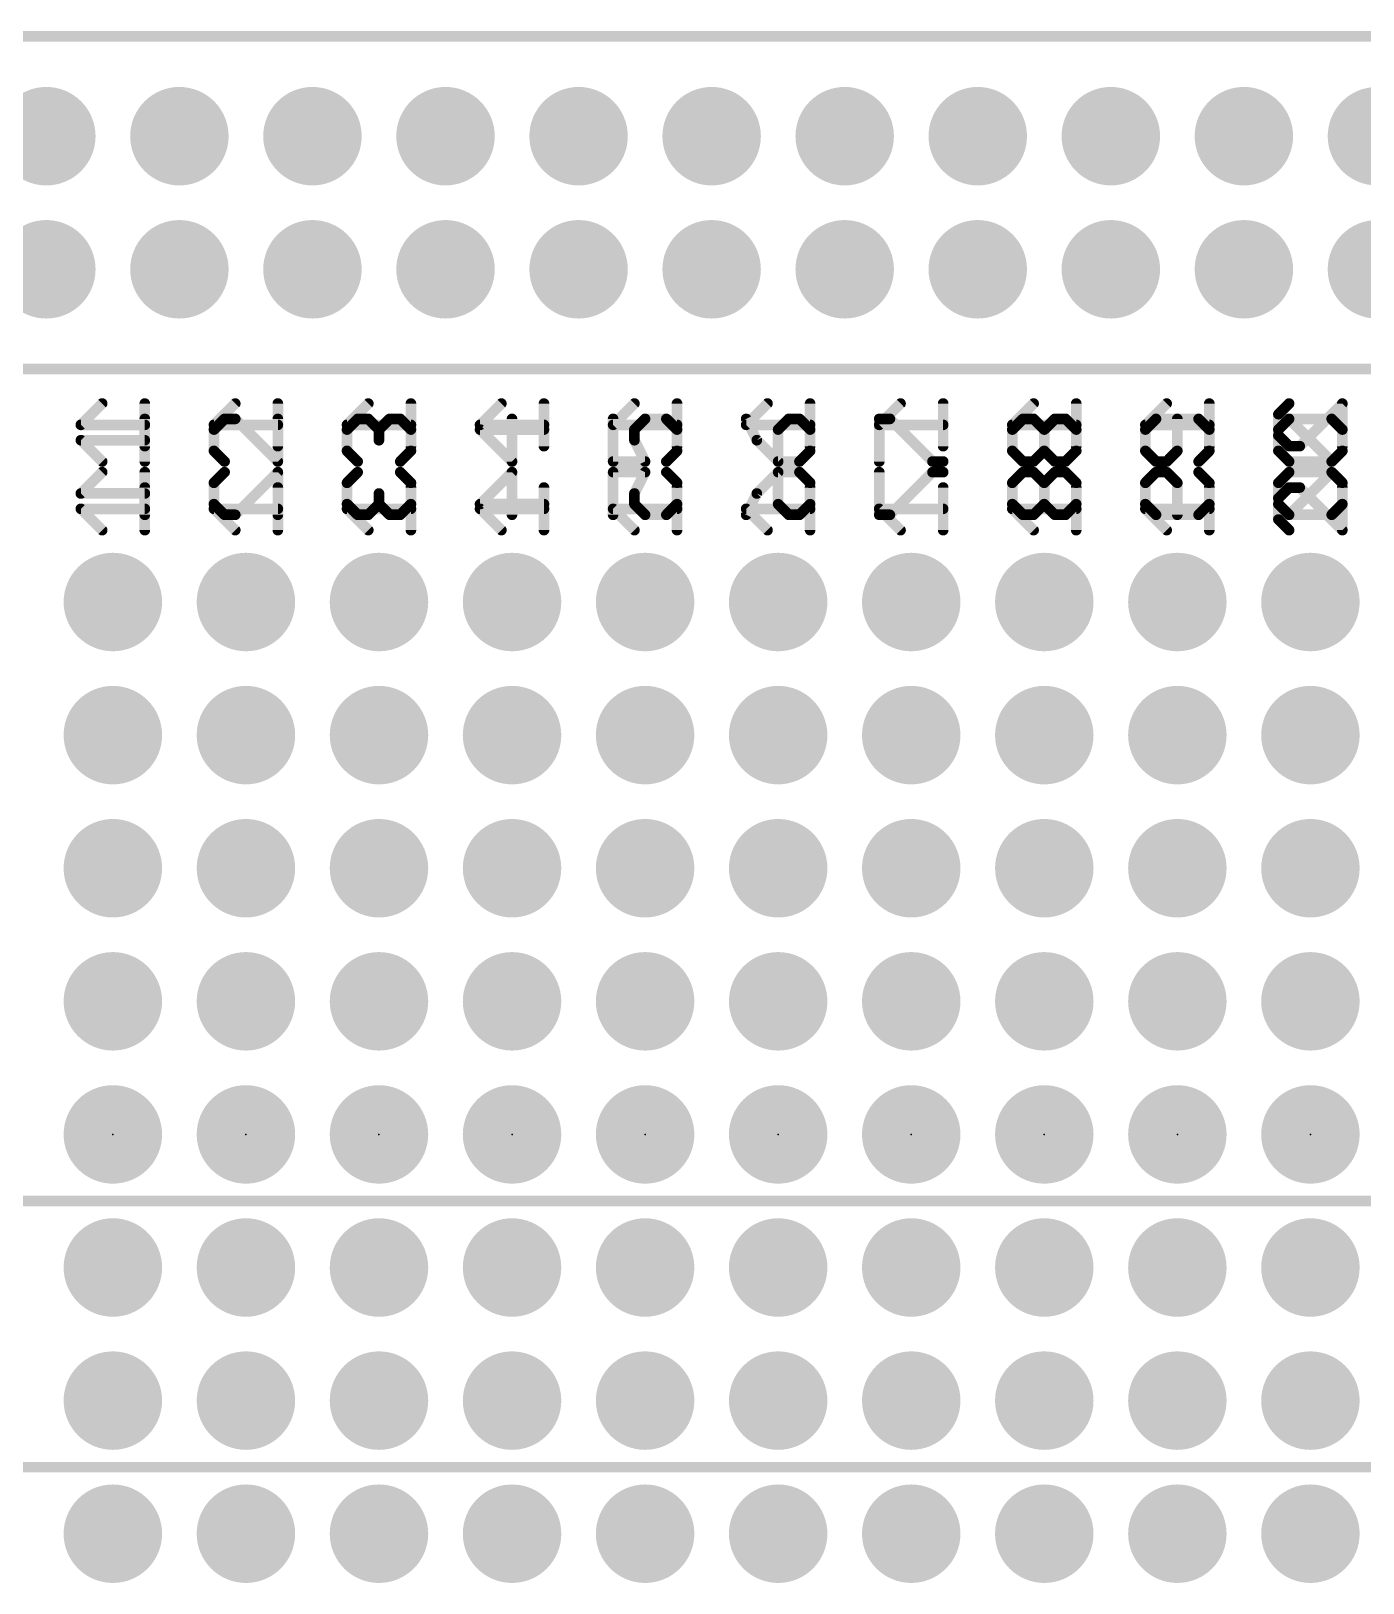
# Model space of a CAD drawing. Extents: x 0 to 108, y -11 to 121.
# Drawn here: x 26.38 to 51.8, y 47.32 to 76.94 of the extents above; entities that cross this region are included whole.
import ezdxf

# ---------------------------------------------------------------- set-up
doc = ezdxf.new("R2010")
doc.units = 0
for name, color, linetype in [('17', 110, 'CONTINUOUS'), ('21', 41, 'CONTINUOUS'), ('22', 40, 'CONTINUOUS'), ('23', 53, 'CONTINUOUS'), ('51', 53, 'CONTINUOUS')]:
    doc.layers.add(name, color=color, linetype=linetype)

# ---------------------------------------------------------------- blocks, each defined once
blk = doc.blocks.new('RECT')
blk.add_solid([(-0.5, -0.5), (0.5, -0.5), (-0.5, 0.5), (0.5, 0.5)])
blk = doc.blocks.new('ROUNDP')
at = {"const_width": 0.5}
blk.add_lwpolyline([(0, -0.25, 1), (0, 0.25, 1), (0, -0.25)], format="xyb", dxfattribs=at)

msp = doc.modelspace()

# ---------------------------------------------------------------- linework, layer by layer
at = {"layer": '21', "const_width": 0.2032}
for points in [[(78.74, 76.835), (2.54, 76.835)], [(78.74, 70.485), (2.54, 70.485)], [(28.5496, 68.7213), (28.5496, 69.5348)], [(30.0727, 69.5348), (29.8694, 69.3314)], [(30.2761, 69.5348), (30.0727, 69.5348)], [(31.0896, 68.7213), (30.2761, 69.5348)], [(31.0896, 69.5348), (31.0896, 68.7213)], [(32.4094, 69.3314), (32.6127, 69.5348)], [(32.6127, 69.5348), (32.8161, 69.5348)], [(32.8161, 69.5348), (33.0195, 69.3314)], [(33.0195, 69.3314), (33.2229, 69.5348)], [(33.2229, 69.5348), (33.4262, 69.5348)], [(33.4262, 69.5348), (33.6296, 69.3314)], [(35.5595, 68.7213), (35.5595, 69.5348)], [(37.4894, 69.5348), (37.4894, 68.7213)], [(37.8961, 69.3314), (38.0995, 69.5348)], [(38.0995, 69.5348), (38.5062, 69.5348)], [(38.5062, 69.5348), (38.7096, 69.3314)], [(40.0294, 69.5348), (40.2327, 69.1281)], [(40.8429, 69.5348), (40.6395, 69.3314)], [(41.0462, 69.5348), (40.8429, 69.5348)], [(41.2496, 69.3314), (41.0462, 69.5348)], [(42.5694, 68.7213), (42.5694, 69.5348)], [(42.5694, 69.5348), (42.7727, 69.5348)], [(42.7727, 69.5348), (43.5862, 68.7213)], [(45.1094, 69.3314), (45.3127, 69.5348)], [(45.3127, 69.5348), (45.5161, 69.5348)], [(45.5161, 69.5348), (45.7195, 69.3314)], [(45.7195, 69.3314), (45.9229, 69.5348)], [(45.9229, 69.5348), (46.1262, 69.5348)], [(46.1262, 69.5348), (46.3296, 69.3314)], [(47.8527, 69.5348), (47.6494, 69.3314)], [(48.6662, 69.5348), (47.8527, 69.5348)], [(48.2595, 68.9247), (48.2595, 69.5348)], [(48.8696, 69.3314), (48.6662, 69.5348)], [(50.1894, 69.3314), (50.3927, 69.5348)], [(50.3927, 69.5348), (51.2062, 69.5348)], [(51.2062, 68.7213), (50.3927, 69.5348)], [(51.2062, 69.5348), (51.4096, 69.3314)], [(29.8694, 69.3314), (29.8694, 68.9247)], [(32.4094, 68.9247), (32.4094, 69.3314)], [(33.0195, 69.3314), (33.0195, 69.1281)], [(33.6296, 69.3314), (33.6296, 68.9247)], [(36.1696, 69.3314), (34.9494, 69.3314)], [(34.9494, 69.3314), (35.5595, 68.7213)], [(37.8961, 69.1281), (37.8961, 69.3314)], [(38.7096, 69.3314), (38.7096, 68.9247)], [(40.6395, 69.3314), (40.6395, 68.7213)], [(41.2496, 68.9247), (41.2496, 69.3314)], [(45.1094, 68.9247), (45.1094, 69.3314)], [(45.7195, 68.9247), (45.7195, 69.3314)], [(46.3296, 69.3314), (46.3296, 68.9247)], [(47.6494, 69.3314), (47.6494, 68.9247)], [(48.8696, 68.9247), (48.8696, 69.3314)], [(50.1894, 68.9247), (50.1894, 69.3314)], [(51.4096, 69.3314), (51.4096, 68.9247)], [(27.7361, 68.7213), (27.3294, 69.1281)], [(27.3294, 69.1281), (28.5496, 69.1281)], [(29.8694, 68.9247), (30.0727, 68.7213)], [(32.6127, 68.7213), (32.4094, 68.9247)], [(33.6296, 68.9247), (33.4262, 68.7213)], [(38.0995, 68.7213), (37.8961, 69.1281)], [(38.7096, 68.9247), (38.5062, 68.7213)], [(40.2327, 69.1281), (40.6395, 68.7213)], [(41.0462, 68.7213), (41.2496, 68.9247)], [(45.3127, 68.7213), (45.1094, 68.9247)], [(45.7195, 68.9247), (45.5161, 68.7213)], [(45.9229, 68.7213), (45.7195, 68.9247)], [(46.3296, 68.9247), (46.1262, 68.7213)], [(47.6494, 68.9247), (47.8527, 68.7213)], [(48.0561, 68.7213), (48.2595, 68.9247)], [(48.6662, 68.7213), (48.8696, 68.9247)], [(50.3927, 68.7213), (50.1894, 68.9247)], [(51.4096, 68.9247), (51.2062, 68.7213)], [(37.4894, 68.7213), (38.0995, 68.7213)], [(40.6395, 68.7213), (41.0462, 68.7213)], [(43.5862, 68.7213), (43.7896, 68.7213)], [(45.5161, 68.7213), (45.3127, 68.7213)], [(46.1262, 68.7213), (45.9229, 68.7213)], [(47.8527, 68.7213), (48.0561, 68.7213)], [(51.2062, 68.7213), (50.3927, 68.7213)], [(28.5496, 67.4116), (28.5496, 68.2251)], [(31.0896, 67.4116), (31.0896, 68.2251)], [(33.6296, 67.4116), (33.6296, 68.2251)], [(36.1696, 67.4116), (36.1696, 68.2251)], [(38.7096, 67.4116), (38.7096, 68.2251)], [(41.2496, 67.4116), (41.2496, 68.2251)], [(43.7896, 67.4116), (43.7896, 68.2251)], [(46.3296, 67.4116), (46.3296, 68.2251)], [(48.8696, 67.4116), (48.8696, 68.2251)], [(50.3927, 68.2251), (50.1894, 68.0217)], [(50.1894, 68.0217), (50.1894, 67.615)], [(50.5961, 68.2251), (50.3927, 68.2251)], [(51.4096, 67.4116), (50.5961, 68.2251)], [(51.4096, 68.2251), (51.4096, 67.4116)], [(27.7361, 67.4116), (27.3294, 67.8183)], [(27.3294, 67.8183), (28.5496, 67.8183)], [(30.2761, 67.4116), (29.8694, 67.8183)], [(29.8694, 67.8183), (31.0896, 67.8183)], [(32.8161, 67.4116), (32.4094, 67.8183)], [(32.4094, 67.8183), (33.6296, 67.8183)], [(35.3561, 67.4116), (34.9494, 67.8183)], [(34.9494, 67.8183), (36.1696, 67.8183)], [(37.8961, 67.4116), (37.4894, 67.8183)], [(37.4894, 67.8183), (38.7096, 67.8183)], [(40.4361, 67.4116), (40.0294, 67.8183)], [(40.0294, 67.8183), (41.2496, 67.8183)], [(42.9761, 67.4116), (42.5694, 67.8183)], [(42.5694, 67.8183), (43.7896, 67.8183)], [(45.5161, 67.4116), (45.1094, 67.8183)], [(45.1094, 67.8183), (46.3296, 67.8183)], [(48.0561, 67.4116), (47.6494, 67.8183)], [(47.6494, 67.8183), (48.8696, 67.8183)], [(50.1894, 67.615), (50.3927, 67.4116)], [(77.47, 54.61), (1.27, 54.61)], [(77.47, 49.53), (1.27, 49.53)]]:
    msp.add_lwpolyline(points, dxfattribs=at)
at = {"layer": '21', "const_width": 0.1016}
for points in [[(28.6004, 69.5348, 1), (28.4988, 69.5348)], [(30.0727, 69.5856, 1), (30.0727, 69.484)], [(30.1087, 69.4989, 1), (30.0368, 69.5707)], [(30.312, 69.5707, 1), (30.2402, 69.4989)], [(30.2761, 69.484, 1), (30.2761, 69.5856)], [(31.1404, 69.5348, 1), (31.0388, 69.5348)], [(32.6127, 69.5856, 1), (32.6127, 69.484)], [(32.6487, 69.4989, 1), (32.5768, 69.5707)], [(32.852, 69.5707, 1), (32.7802, 69.4989)], [(32.8161, 69.484, 1), (32.8161, 69.5856)], [(33.2229, 69.5856, 1), (33.2229, 69.484)], [(33.2588, 69.4989, 1), (33.1869, 69.5707)], [(33.4621, 69.5707, 1), (33.3903, 69.4989)], [(33.4262, 69.484, 1), (33.4262, 69.5856)], [(35.6103, 69.5348, 1), (35.5087, 69.5348)], [(37.5402, 69.5348, 1), (37.4386, 69.5348)], [(38.0995, 69.5856, 1), (38.0995, 69.484)], [(38.1354, 69.4989, 1), (38.0636, 69.5707)], [(38.5421, 69.5707, 1), (38.4703, 69.4989)], [(38.5062, 69.484, 1), (38.5062, 69.5856)], [(40.0748, 69.5575, 1), (39.9839, 69.5121)], [(40.8429, 69.5856, 1), (40.8429, 69.484)], [(40.8788, 69.4989, 1), (40.8069, 69.5707)], [(41.0821, 69.5707, 1), (41.0103, 69.4989)], [(41.0462, 69.484, 1), (41.0462, 69.5856)], [(42.6202, 69.5348, 1), (42.5186, 69.5348)], [(42.5694, 69.5856, 1), (42.5694, 69.484)], [(42.8087, 69.5707, 1), (42.7368, 69.4989)], [(42.7727, 69.484, 1), (42.7727, 69.5856)], [(45.3127, 69.5856, 1), (45.3127, 69.484)], [(45.3487, 69.4989, 1), (45.2768, 69.5707)], [(45.552, 69.5707, 1), (45.4802, 69.4989)], [(45.5161, 69.484, 1), (45.5161, 69.5856)], [(45.9229, 69.5856, 1), (45.9229, 69.484)], [(45.9588, 69.4989, 1), (45.8869, 69.5707)], [(46.1621, 69.5707, 1), (46.0903, 69.4989)], [(46.1262, 69.484, 1), (46.1262, 69.5856)], [(47.8527, 69.5856, 1), (47.8527, 69.484)], [(47.8887, 69.4989, 1), (47.8168, 69.5707)], [(48.3103, 69.5348, 1), (48.2087, 69.5348)], [(48.7021, 69.5707, 1), (48.6303, 69.4989)], [(48.6662, 69.484, 1), (48.6662, 69.5856)], [(50.3927, 69.5856, 1), (50.3927, 69.484)], [(50.4287, 69.5707, 1), (50.3568, 69.4989)], [(50.4287, 69.4989, 1), (50.3568, 69.5707)], [(51.2421, 69.5707, 1), (51.1703, 69.4989)], [(51.2062, 69.484, 1), (51.2062, 69.5856)], [(29.8334, 69.3674, 1), (29.9053, 69.2955)], [(29.9202, 69.3314, 1), (29.8186, 69.3314)], [(32.3734, 69.3674, 1), (32.4453, 69.2955)], [(32.4602, 69.3314, 1), (32.3586, 69.3314)], [(33.0703, 69.3314, 1), (32.9687, 69.3314)], [(32.9836, 69.3674, 1), (33.0554, 69.2955)], [(32.9836, 69.2955, 1), (33.0554, 69.3674)], [(33.6804, 69.3314, 1), (33.5788, 69.3314)], [(33.5937, 69.2955, 1), (33.6655, 69.3674)], [(34.9853, 69.3674, 1), (34.9134, 69.2955)], [(34.9494, 69.3822, 1), (34.9494, 69.2806)], [(36.1696, 69.2806, 1), (36.1696, 69.3822)], [(37.9469, 69.3314, 1), (37.8453, 69.3314)], [(37.8602, 69.3674, 1), (37.932, 69.2955)], [(38.7604, 69.3314, 1), (38.6588, 69.3314)], [(38.6737, 69.2955, 1), (38.7455, 69.3674)], [(40.6903, 69.3314, 1), (40.5887, 69.3314)], [(40.6036, 69.3674, 1), (40.6754, 69.2955)], [(41.3004, 69.3314, 1), (41.1988, 69.3314)], [(41.2137, 69.2955, 1), (41.2855, 69.3674)], [(45.0734, 69.3674, 1), (45.1453, 69.2955)], [(45.1602, 69.3314, 1), (45.0586, 69.3314)], [(45.7703, 69.3314, 1), (45.6687, 69.3314)], [(45.6836, 69.3674, 1), (45.7554, 69.2955)], [(45.6836, 69.2955, 1), (45.7554, 69.3674)], [(46.3804, 69.3314, 1), (46.2788, 69.3314)], [(46.2937, 69.2955, 1), (46.3655, 69.3674)], [(47.6134, 69.3674, 1), (47.6853, 69.2955)], [(47.7002, 69.3314, 1), (47.5986, 69.3314)], [(48.9204, 69.3314, 1), (48.8188, 69.3314)], [(48.8337, 69.2955, 1), (48.9055, 69.3674)], [(50.1534, 69.3674, 1), (50.2253, 69.2955)], [(50.2402, 69.3314, 1), (50.1386, 69.3314)], [(51.4604, 69.3314, 1), (51.3588, 69.3314)], [(51.3737, 69.2955, 1), (51.4455, 69.3674)], [(27.3653, 69.164, 1), (27.2934, 69.0922)], [(27.3294, 69.1789, 1), (27.3294, 69.0773)], [(28.5496, 69.0773, 1), (28.5496, 69.1789)], [(29.9053, 68.9606, 1), (29.8334, 68.8888)], [(32.4453, 68.9606, 1), (32.3734, 68.8888)], [(32.9687, 69.1281, 1), (33.0703, 69.1281)], [(33.6655, 68.8888, 1), (33.5937, 68.9606)], [(37.9415, 69.1508, 1), (37.8507, 69.1054)], [(37.8453, 69.1281, 1), (37.9469, 69.1281)], [(38.7455, 68.8888, 1), (38.6737, 68.9606)], [(40.2687, 69.164, 1), (40.1968, 69.0922)], [(40.1873, 69.1054, 1), (40.2782, 69.1508)], [(41.2855, 68.8888, 1), (41.2137, 68.9606)], [(45.1453, 68.9606, 1), (45.0734, 68.8888)], [(45.7554, 68.9606, 1), (45.6836, 68.8888)], [(45.7554, 68.8888, 1), (45.6836, 68.9606)], [(46.3655, 68.8888, 1), (46.2937, 68.9606)], [(47.6853, 68.9606, 1), (47.6134, 68.8888)], [(48.2954, 68.8888, 1), (48.2236, 68.9606)], [(48.9055, 68.8888, 1), (48.8337, 68.9606)], [(50.2253, 68.9606, 1), (50.1534, 68.8888)], [(51.4455, 68.8888, 1), (51.3737, 68.9606)], [(27.7002, 68.6854, 1), (27.772, 68.7572)], [(28.4988, 68.7213, 1), (28.6004, 68.7213)], [(29.8186, 68.9247, 1), (29.9202, 68.9247)], [(30.0368, 68.6854, 1), (30.1087, 68.7572)], [(31.0388, 68.7213, 1), (31.1404, 68.7213)], [(31.0537, 68.6854, 1), (31.1255, 68.7572)], [(32.3586, 68.9247, 1), (32.4602, 68.9247)], [(32.5768, 68.6854, 1), (32.6487, 68.7572)], [(33.3903, 68.7572, 1), (33.4621, 68.6854)], [(33.5788, 68.9247, 1), (33.6804, 68.9247)], [(35.5087, 68.7213, 1), (35.6103, 68.7213)], [(35.5236, 68.6854, 1), (35.5954, 68.7572)], [(37.4894, 68.7721, 1), (37.4894, 68.6705)], [(37.4386, 68.7213, 1), (37.5402, 68.7213)], [(38.054, 68.6986, 1), (38.1449, 68.744)], [(38.0995, 68.6705, 1), (38.0995, 68.7721)], [(38.4703, 68.7572, 1), (38.5421, 68.6854)], [(38.6588, 68.9247, 1), (38.7604, 68.9247)], [(40.6395, 68.7721, 1), (40.6395, 68.6705)], [(40.5887, 68.7213, 1), (40.6903, 68.7213)], [(40.6036, 68.6854, 1), (40.6754, 68.7572)], [(41.0103, 68.7572, 1), (41.0821, 68.6854)], [(41.0462, 68.6705, 1), (41.0462, 68.7721)], [(41.1988, 68.9247, 1), (41.3004, 68.9247)], [(42.5186, 68.7213, 1), (42.6202, 68.7213)], [(43.5862, 68.7721, 1), (43.5862, 68.6705)], [(43.5503, 68.6854, 1), (43.6221, 68.7572)], [(43.7896, 68.6705, 1), (43.7896, 68.7721)], [(45.0586, 68.9247, 1), (45.1602, 68.9247)], [(45.3127, 68.7721, 1), (45.3127, 68.6705)], [(45.2768, 68.6854, 1), (45.3487, 68.7572)], [(45.4802, 68.7572, 1), (45.552, 68.6854)], [(45.5161, 68.6705, 1), (45.5161, 68.7721)], [(45.6687, 68.9247, 1), (45.7703, 68.9247)], [(45.9229, 68.7721, 1), (45.9229, 68.6705)], [(45.8869, 68.6854, 1), (45.9588, 68.7572)], [(46.0903, 68.7572, 1), (46.1621, 68.6854)], [(46.1262, 68.6705, 1), (46.1262, 68.7721)], [(46.2788, 68.9247, 1), (46.3804, 68.9247)], [(47.5986, 68.9247, 1), (47.7002, 68.9247)], [(47.8527, 68.7721, 1), (47.8527, 68.6705)], [(47.8168, 68.6854, 1), (47.8887, 68.7572)], [(48.0202, 68.7572, 1), (48.092, 68.6854)], [(48.0561, 68.6705, 1), (48.0561, 68.7721)], [(48.2087, 68.9247, 1), (48.3103, 68.9247)], [(48.6303, 68.7572, 1), (48.7021, 68.6854)], [(48.8188, 68.9247, 1), (48.9204, 68.9247)], [(50.1386, 68.9247, 1), (50.2402, 68.9247)], [(50.3927, 68.7721, 1), (50.3927, 68.6705)], [(50.3568, 68.6854, 1), (50.4287, 68.7572)], [(51.1703, 68.7572, 1), (51.2421, 68.6854)], [(51.1703, 68.6854, 1), (51.2421, 68.7572)], [(51.2062, 68.6705, 1), (51.2062, 68.7721)], [(51.3588, 68.9247, 1), (51.4604, 68.9247)], [(28.6004, 68.2251, 1), (28.4988, 68.2251)], [(31.1404, 68.2251, 1), (31.0388, 68.2251)], [(33.6804, 68.2251, 1), (33.5788, 68.2251)], [(36.2204, 68.2251, 1), (36.1188, 68.2251)], [(38.7604, 68.2251, 1), (38.6588, 68.2251)], [(41.3004, 68.2251, 1), (41.1988, 68.2251)], [(43.8404, 68.2251, 1), (43.7388, 68.2251)], [(46.3804, 68.2251, 1), (46.2788, 68.2251)], [(48.9204, 68.2251, 1), (48.8188, 68.2251)], [(50.2402, 68.0217, 1), (50.1386, 68.0217)], [(50.3927, 68.2759, 1), (50.3927, 68.1743)], [(50.4287, 68.1892, 1), (50.3568, 68.261)], [(50.632, 68.261, 1), (50.5602, 68.1892)], [(50.5961, 68.1743, 1), (50.5961, 68.2759)], [(51.4604, 68.2251, 1), (51.3588, 68.2251)], [(27.3653, 67.8543, 1), (27.2934, 67.7824)], [(27.3294, 67.8691, 1), (27.3294, 67.7675)], [(28.5496, 67.7675, 1), (28.5496, 67.8691)], [(29.9053, 67.8543, 1), (29.8334, 67.7824)], [(29.8694, 67.8691, 1), (29.8694, 67.7675)], [(31.0896, 67.7675, 1), (31.0896, 67.8691)], [(32.4453, 67.8543, 1), (32.3734, 67.7824)], [(32.4094, 67.8691, 1), (32.4094, 67.7675)], [(33.6296, 67.7675, 1), (33.6296, 67.8691)], [(34.9853, 67.8543, 1), (34.9134, 67.7824)], [(34.9494, 67.8691, 1), (34.9494, 67.7675)], [(36.1696, 67.7675, 1), (36.1696, 67.8691)], [(37.5253, 67.8543, 1), (37.4534, 67.7824)], [(37.4894, 67.8691, 1), (37.4894, 67.7675)], [(38.7096, 67.7675, 1), (38.7096, 67.8691)], [(40.0653, 67.8543, 1), (39.9934, 67.7824)], [(40.0294, 67.8691, 1), (40.0294, 67.7675)], [(41.2496, 67.7675, 1), (41.2496, 67.8691)], [(42.6053, 67.8543, 1), (42.5334, 67.7824)], [(42.5694, 67.8691, 1), (42.5694, 67.7675)], [(43.7896, 67.7675, 1), (43.7896, 67.8691)], [(45.1453, 67.8543, 1), (45.0734, 67.7824)], [(45.1094, 67.8691, 1), (45.1094, 67.7675)], [(46.3296, 67.7675, 1), (46.3296, 67.8691)], [(47.6853, 67.8543, 1), (47.6134, 67.7824)], [(47.6494, 67.8691, 1), (47.6494, 67.7675)], [(48.8696, 67.7675, 1), (48.8696, 67.8691)], [(50.1534, 68.0576, 1), (50.2253, 67.9858)], [(50.2253, 67.6509, 1), (50.1534, 67.5791)], [(50.1386, 67.615, 1), (50.2402, 67.615)], [(27.7002, 67.3757, 1), (27.772, 67.4475)], [(28.4988, 67.4116, 1), (28.6004, 67.4116)], [(30.2402, 67.3757, 1), (30.312, 67.4475)], [(31.0388, 67.4116, 1), (31.1404, 67.4116)], [(32.7802, 67.3757, 1), (32.852, 67.4475)], [(33.5788, 67.4116, 1), (33.6804, 67.4116)], [(35.3202, 67.3757, 1), (35.392, 67.4475)], [(36.1188, 67.4116, 1), (36.2204, 67.4116)], [(37.8602, 67.3757, 1), (37.932, 67.4475)], [(38.6588, 67.4116, 1), (38.7604, 67.4116)], [(40.4002, 67.3757, 1), (40.472, 67.4475)], [(41.1988, 67.4116, 1), (41.3004, 67.4116)], [(42.9402, 67.3757, 1), (43.012, 67.4475)], [(43.7388, 67.4116, 1), (43.8404, 67.4116)], [(45.4802, 67.3757, 1), (45.552, 67.4475)], [(46.2788, 67.4116, 1), (46.3804, 67.4116)], [(48.0202, 67.3757, 1), (48.092, 67.4475)], [(48.8188, 67.4116, 1), (48.9204, 67.4116)], [(50.3568, 67.3757, 1), (50.4287, 67.4475)], [(51.3588, 67.4116, 1), (51.4604, 67.4116)], [(51.3737, 67.3757, 1), (51.4455, 67.4475)]]:
    msp.add_lwpolyline(points, format="xyb", dxfattribs=at)
at = {"layer": '22', "const_width": 0.2032}
for points in [[(2.54, 76.835), (78.74, 76.835)], [(2.54, 70.485), (78.74, 70.485)], [(27.7361, 69.8279), (27.3294, 69.4211)], [(28.5496, 69.8279), (28.5496, 69.0144)], [(30.2761, 69.8279), (29.8694, 69.4211)], [(31.0896, 69.8279), (31.0896, 69.0144)], [(32.8161, 69.8279), (32.4094, 69.4211)], [(33.6296, 69.8279), (33.6296, 69.0144)], [(35.3561, 69.8279), (34.9494, 69.4211)], [(36.1696, 69.8279), (36.1696, 69.0144)], [(37.8961, 69.8279), (37.4894, 69.4211)], [(38.7096, 69.8279), (38.7096, 69.0144)], [(40.4361, 69.8279), (40.0294, 69.4211)], [(41.2496, 69.8279), (41.2496, 69.0144)], [(42.9761, 69.8279), (42.5694, 69.4211)], [(43.7896, 69.8279), (43.7896, 69.0144)], [(45.5161, 69.8279), (45.1094, 69.4211)], [(46.3296, 69.8279), (46.3296, 69.0144)], [(48.0561, 69.8279), (47.6494, 69.4211)], [(48.8696, 69.8279), (48.8696, 69.0144)], [(50.1894, 69.6245), (50.3927, 69.8279)], [(51.4096, 69.8279), (50.5961, 69.0144)], [(51.4096, 69.0144), (51.4096, 69.8279)], [(50.1894, 69.2177), (50.1894, 69.6245)], [(27.3294, 69.4211), (28.5496, 69.4211)], [(29.8694, 69.4211), (31.0896, 69.4211)], [(32.4094, 69.4211), (33.6296, 69.4211)], [(34.9494, 69.4211), (36.1696, 69.4211)], [(37.4894, 69.4211), (38.7096, 69.4211)], [(40.0294, 69.4211), (41.2496, 69.4211)], [(42.5694, 69.4211), (43.7896, 69.4211)], [(45.1094, 69.4211), (46.3296, 69.4211)], [(47.6494, 69.4211), (48.8696, 69.4211)], [(50.3927, 69.0144), (50.1894, 69.2177)], [(50.5961, 69.0144), (50.3927, 69.0144)], [(27.7361, 68.5181), (27.3294, 68.1114)], [(28.5496, 68.5181), (28.5496, 67.7046)], [(29.8694, 68.3148), (30.0727, 68.5181)], [(29.8694, 67.908), (29.8694, 68.3148)], [(31.0896, 68.5181), (30.2761, 67.7046)], [(31.0896, 67.7046), (31.0896, 68.5181)], [(32.6127, 68.5181), (32.4094, 68.3148)], [(32.4094, 68.3148), (32.4094, 67.908)], [(33.6296, 68.3148), (33.4262, 68.5181)], [(33.6296, 67.908), (33.6296, 68.3148)], [(34.9494, 67.908), (35.5595, 68.5181)], [(35.5595, 68.5181), (35.5595, 67.7046)], [(37.4894, 67.7046), (37.4894, 68.5181)], [(37.4894, 68.5181), (38.0995, 68.5181)], [(38.0995, 68.5181), (37.8961, 68.1114)], [(38.7096, 68.3148), (38.5062, 68.5181)], [(38.7096, 67.908), (38.7096, 68.3148)], [(40.2327, 68.1114), (40.6395, 68.5181)], [(40.6395, 68.5181), (41.0462, 68.5181)], [(40.6395, 67.908), (40.6395, 68.5181)], [(41.0462, 68.5181), (41.2496, 68.3148)], [(41.2496, 68.3148), (41.2496, 67.908)], [(42.5694, 68.5181), (42.5694, 67.7046)], [(42.7727, 67.7046), (43.5862, 68.5181)], [(43.5862, 68.5181), (43.7896, 68.5181)], [(45.3127, 68.5181), (45.1094, 68.3148)], [(45.1094, 68.3148), (45.1094, 67.908)], [(45.5161, 68.5181), (45.3127, 68.5181)], [(45.7195, 68.3148), (45.5161, 68.5181)], [(45.9229, 68.5181), (45.7195, 68.3148)], [(45.7195, 68.3148), (45.7195, 67.908)], [(46.1262, 68.5181), (45.9229, 68.5181)], [(46.3296, 68.3148), (46.1262, 68.5181)], [(46.3296, 67.908), (46.3296, 68.3148)], [(47.6494, 68.3148), (47.8527, 68.5181)], [(47.6494, 67.908), (47.6494, 68.3148)], [(47.8527, 68.5181), (48.0561, 68.5181)], [(48.0561, 68.5181), (48.2595, 68.3148)], [(48.2595, 68.3148), (48.2595, 67.7046)], [(48.6662, 68.5181), (48.8696, 68.3148)], [(48.8696, 68.3148), (48.8696, 67.908)], [(50.3927, 68.5181), (50.1894, 68.3148)], [(50.1894, 68.3148), (50.1894, 67.908)], [(51.2062, 68.5181), (50.3927, 68.5181)], [(51.2062, 68.5181), (50.3927, 67.7046)], [(51.4096, 68.3148), (51.2062, 68.5181)], [(51.4096, 67.908), (51.4096, 68.3148)], [(27.3294, 68.1114), (28.5496, 68.1114)], [(33.0195, 67.908), (33.0195, 68.1114)], [(37.8961, 68.1114), (37.8961, 67.908)], [(40.0294, 67.7046), (40.2327, 68.1114)], [(30.0727, 67.7046), (29.8694, 67.908)], [(32.4094, 67.908), (32.6127, 67.7046)], [(32.8161, 67.7046), (33.0195, 67.908)], [(33.0195, 67.908), (33.2229, 67.7046)], [(33.4262, 67.7046), (33.6296, 67.908)], [(36.1696, 67.908), (34.9494, 67.908)], [(37.8961, 67.908), (38.0995, 67.7046)], [(38.5062, 67.7046), (38.7096, 67.908)], [(40.8429, 67.7046), (40.6395, 67.908)], [(41.2496, 67.908), (41.0462, 67.7046)], [(45.1094, 67.908), (45.3127, 67.7046)], [(45.5161, 67.7046), (45.7195, 67.908)], [(45.7195, 67.908), (45.9229, 67.7046)], [(46.1262, 67.7046), (46.3296, 67.908)], [(47.8527, 67.7046), (47.6494, 67.908)], [(48.8696, 67.908), (48.6662, 67.7046)], [(50.1894, 67.908), (50.3927, 67.7046)], [(51.2062, 67.7046), (51.4096, 67.908)], [(30.2761, 67.7046), (30.0727, 67.7046)], [(32.6127, 67.7046), (32.8161, 67.7046)], [(33.2229, 67.7046), (33.4262, 67.7046)], [(38.0995, 67.7046), (38.5062, 67.7046)], [(41.0462, 67.7046), (40.8429, 67.7046)], [(42.5694, 67.7046), (42.7727, 67.7046)], [(45.3127, 67.7046), (45.5161, 67.7046)], [(45.9229, 67.7046), (46.1262, 67.7046)], [(48.6662, 67.7046), (47.8527, 67.7046)], [(50.3927, 67.7046), (51.2062, 67.7046)], [(1.27, 54.61), (77.47, 54.61)], [(1.27, 49.53), (77.47, 49.53)]]:
    msp.add_lwpolyline(points, dxfattribs=at)
at = {"layer": '22', "const_width": 0.1016}
for points in [[(27.772, 69.7919, 1), (27.7002, 69.8638)], [(28.6004, 69.8279, 1), (28.4988, 69.8279)], [(30.312, 69.7919, 1), (30.2402, 69.8638)], [(31.1404, 69.8279, 1), (31.0388, 69.8279)], [(32.852, 69.7919, 1), (32.7802, 69.8638)], [(33.6804, 69.8279, 1), (33.5788, 69.8279)], [(35.392, 69.7919, 1), (35.3202, 69.8638)], [(36.2204, 69.8279, 1), (36.1188, 69.8279)], [(37.932, 69.7919, 1), (37.8602, 69.8638)], [(38.7604, 69.8279, 1), (38.6588, 69.8279)], [(40.472, 69.7919, 1), (40.4002, 69.8638)], [(41.3004, 69.8279, 1), (41.1988, 69.8279)], [(43.012, 69.7919, 1), (42.9402, 69.8638)], [(43.8404, 69.8279, 1), (43.7388, 69.8279)], [(45.552, 69.7919, 1), (45.4802, 69.8638)], [(46.3804, 69.8279, 1), (46.2788, 69.8279)], [(48.092, 69.7919, 1), (48.0202, 69.8638)], [(48.9204, 69.8279, 1), (48.8188, 69.8279)], [(50.4287, 69.7919, 1), (50.3568, 69.8638)], [(51.4604, 69.8279, 1), (51.3588, 69.8279)], [(51.4455, 69.7919, 1), (51.3737, 69.8638)], [(50.1534, 69.6604, 1), (50.2253, 69.5886)], [(50.2402, 69.6245, 1), (50.1386, 69.6245)], [(27.2934, 69.457, 1), (27.3653, 69.3852)], [(27.3294, 69.4719, 1), (27.3294, 69.3703)], [(28.5496, 69.3703, 1), (28.5496, 69.4719)], [(29.8334, 69.457, 1), (29.9053, 69.3852)], [(29.8694, 69.4719, 1), (29.8694, 69.3703)], [(31.0896, 69.3703, 1), (31.0896, 69.4719)], [(32.3734, 69.457, 1), (32.4453, 69.3852)], [(32.4094, 69.4719, 1), (32.4094, 69.3703)], [(33.6296, 69.3703, 1), (33.6296, 69.4719)], [(34.9134, 69.457, 1), (34.9853, 69.3852)], [(34.9494, 69.4719, 1), (34.9494, 69.3703)], [(36.1696, 69.3703, 1), (36.1696, 69.4719)], [(37.4534, 69.457, 1), (37.5253, 69.3852)], [(37.4894, 69.4719, 1), (37.4894, 69.3703)], [(38.7096, 69.3703, 1), (38.7096, 69.4719)], [(39.9934, 69.457, 1), (40.0653, 69.3852)], [(40.0294, 69.4719, 1), (40.0294, 69.3703)], [(41.2496, 69.3703, 1), (41.2496, 69.4719)], [(42.5334, 69.457, 1), (42.6053, 69.3852)], [(42.5694, 69.4719, 1), (42.5694, 69.3703)], [(43.7896, 69.3703, 1), (43.7896, 69.4719)], [(45.0734, 69.457, 1), (45.1453, 69.3852)], [(45.1094, 69.4719, 1), (45.1094, 69.3703)], [(46.3296, 69.3703, 1), (46.3296, 69.4719)], [(47.6134, 69.457, 1), (47.6853, 69.3852)], [(47.6494, 69.4719, 1), (47.6494, 69.3703)], [(48.8696, 69.3703, 1), (48.8696, 69.4719)], [(50.2253, 69.2537, 1), (50.1534, 69.1818)], [(28.4988, 69.0144, 1), (28.6004, 69.0144)], [(31.0388, 69.0144, 1), (31.1404, 69.0144)], [(33.5788, 69.0144, 1), (33.6804, 69.0144)], [(36.1188, 69.0144, 1), (36.2204, 69.0144)], [(38.6588, 69.0144, 1), (38.7604, 69.0144)], [(41.1988, 69.0144, 1), (41.3004, 69.0144)], [(43.7388, 69.0144, 1), (43.8404, 69.0144)], [(46.2788, 69.0144, 1), (46.3804, 69.0144)], [(48.8188, 69.0144, 1), (48.9204, 69.0144)], [(50.1386, 69.2177, 1), (50.2402, 69.2177)], [(50.3927, 69.0652, 1), (50.3927, 68.9636)], [(50.3568, 68.9784, 1), (50.4287, 69.0503)], [(50.5602, 69.0503, 1), (50.632, 68.9784)], [(50.5961, 68.9636, 1), (50.5961, 69.0652)], [(51.3588, 69.0144, 1), (51.4604, 69.0144)], [(27.772, 68.4822, 1), (27.7002, 68.554)], [(28.6004, 68.5181, 1), (28.4988, 68.5181)], [(29.9202, 68.3148, 1), (29.8186, 68.3148)], [(30.1087, 68.4822, 1), (30.0368, 68.554)], [(31.1404, 68.5181, 1), (31.0388, 68.5181)], [(31.1255, 68.4822, 1), (31.0537, 68.554)], [(32.4602, 68.3148, 1), (32.3586, 68.3148)], [(32.6487, 68.4822, 1), (32.5768, 68.554)], [(33.4621, 68.554, 1), (33.3903, 68.4822)], [(33.6804, 68.3148, 1), (33.5788, 68.3148)], [(35.6103, 68.5181, 1), (35.5087, 68.5181)], [(35.5954, 68.4822, 1), (35.5236, 68.554)], [(37.5402, 68.5181, 1), (37.4386, 68.5181)], [(37.4894, 68.5689, 1), (37.4894, 68.4673)], [(38.1449, 68.4954, 1), (38.054, 68.5408)], [(38.0995, 68.4673, 1), (38.0995, 68.5689)], [(38.5421, 68.554, 1), (38.4703, 68.4822)], [(38.7604, 68.3148, 1), (38.6588, 68.3148)], [(40.6395, 68.5689, 1), (40.6395, 68.4673)], [(40.6903, 68.5181, 1), (40.5887, 68.5181)], [(40.6754, 68.4822, 1), (40.6036, 68.554)], [(41.0821, 68.554, 1), (41.0103, 68.4822)], [(41.0462, 68.4673, 1), (41.0462, 68.5689)], [(41.3004, 68.3148, 1), (41.1988, 68.3148)], [(42.6202, 68.5181, 1), (42.5186, 68.5181)], [(43.5862, 68.5689, 1), (43.5862, 68.4673)], [(43.6221, 68.4822, 1), (43.5503, 68.554)], [(43.7896, 68.4673, 1), (43.7896, 68.5689)], [(45.1602, 68.3148, 1), (45.0586, 68.3148)], [(45.3127, 68.5689, 1), (45.3127, 68.4673)], [(45.3487, 68.4822, 1), (45.2768, 68.554)], [(45.552, 68.554, 1), (45.4802, 68.4822)], [(45.5161, 68.4673, 1), (45.5161, 68.5689)], [(45.7703, 68.3148, 1), (45.6687, 68.3148)], [(45.9229, 68.5689, 1), (45.9229, 68.4673)], [(45.9588, 68.4822, 1), (45.8869, 68.554)], [(46.1621, 68.554, 1), (46.0903, 68.4822)], [(46.1262, 68.4673, 1), (46.1262, 68.5689)], [(46.3804, 68.3148, 1), (46.2788, 68.3148)], [(47.7002, 68.3148, 1), (47.5986, 68.3148)], [(47.8527, 68.5689, 1), (47.8527, 68.4673)], [(47.8887, 68.4822, 1), (47.8168, 68.554)], [(48.092, 68.554, 1), (48.0202, 68.4822)], [(48.0561, 68.4673, 1), (48.0561, 68.5689)], [(48.3103, 68.3148, 1), (48.2087, 68.3148)], [(48.7021, 68.554, 1), (48.6303, 68.4822)], [(48.9204, 68.3148, 1), (48.8188, 68.3148)], [(50.2402, 68.3148, 1), (50.1386, 68.3148)], [(50.3927, 68.5689, 1), (50.3927, 68.4673)], [(50.4287, 68.4822, 1), (50.3568, 68.554)], [(51.2421, 68.554, 1), (51.1703, 68.4822)], [(51.2421, 68.4822, 1), (51.1703, 68.554)], [(51.2062, 68.4673, 1), (51.2062, 68.5689)], [(51.4604, 68.3148, 1), (51.3588, 68.3148)], [(27.2934, 68.1473, 1), (27.3653, 68.0755)], [(27.3294, 68.1622, 1), (27.3294, 68.0606)], [(28.5496, 68.0606, 1), (28.5496, 68.1622)], [(29.8334, 68.3507, 1), (29.9053, 68.2788)], [(32.3734, 68.3507, 1), (32.4453, 68.2788)], [(33.0703, 68.1114, 1), (32.9687, 68.1114)], [(33.5937, 68.2788, 1), (33.6655, 68.3507)], [(37.9469, 68.1114, 1), (37.8453, 68.1114)], [(37.8507, 68.1341, 1), (37.9415, 68.0887)], [(38.6737, 68.2788, 1), (38.7455, 68.3507)], [(40.1968, 68.1473, 1), (40.2687, 68.0755)], [(40.2782, 68.0887, 1), (40.1873, 68.1341)], [(41.2137, 68.2788, 1), (41.2855, 68.3507)], [(45.0734, 68.3507, 1), (45.1453, 68.2788)], [(45.6836, 68.3507, 1), (45.7554, 68.2788)], [(45.6836, 68.2788, 1), (45.7554, 68.3507)], [(46.2937, 68.2788, 1), (46.3655, 68.3507)], [(47.6134, 68.3507, 1), (47.6853, 68.2788)], [(48.2236, 68.2788, 1), (48.2954, 68.3507)], [(48.8337, 68.2788, 1), (48.9055, 68.3507)], [(50.1534, 68.3507, 1), (50.2253, 68.2788)], [(51.3737, 68.2788, 1), (51.4455, 68.3507)], [(29.9053, 67.9439, 1), (29.8334, 67.8721)], [(29.8186, 67.908, 1), (29.9202, 67.908)], [(32.4453, 67.9439, 1), (32.3734, 67.8721)], [(32.3586, 67.908, 1), (32.4602, 67.908)], [(33.0554, 67.9439, 1), (32.9836, 67.8721)], [(32.9687, 67.908, 1), (33.0703, 67.908)], [(33.0554, 67.8721, 1), (32.9836, 67.9439)], [(33.5788, 67.908, 1), (33.6804, 67.908)], [(33.6655, 67.8721, 1), (33.5937, 67.9439)], [(34.9134, 67.9439, 1), (34.9853, 67.8721)], [(34.9494, 67.9588, 1), (34.9494, 67.8572)], [(36.1696, 67.8572, 1), (36.1696, 67.9588)], [(37.932, 67.9439, 1), (37.8602, 67.8721)], [(37.8453, 67.908, 1), (37.9469, 67.908)], [(38.6588, 67.908, 1), (38.7604, 67.908)], [(38.7455, 67.8721, 1), (38.6737, 67.9439)], [(40.6754, 67.9439, 1), (40.6036, 67.8721)], [(40.5887, 67.908, 1), (40.6903, 67.908)], [(41.1988, 67.908, 1), (41.3004, 67.908)], [(41.2855, 67.8721, 1), (41.2137, 67.9439)], [(45.1453, 67.9439, 1), (45.0734, 67.8721)], [(45.0586, 67.908, 1), (45.1602, 67.908)], [(45.7554, 67.9439, 1), (45.6836, 67.8721)], [(45.6687, 67.908, 1), (45.7703, 67.908)], [(45.7554, 67.8721, 1), (45.6836, 67.9439)], [(46.2788, 67.908, 1), (46.3804, 67.908)], [(46.3655, 67.8721, 1), (46.2937, 67.9439)], [(47.6853, 67.9439, 1), (47.6134, 67.8721)], [(47.5986, 67.908, 1), (47.7002, 67.908)], [(48.8188, 67.908, 1), (48.9204, 67.908)], [(48.9055, 67.8721, 1), (48.8337, 67.9439)], [(50.2253, 67.9439, 1), (50.1534, 67.8721)], [(50.1386, 67.908, 1), (50.2402, 67.908)], [(51.3588, 67.908, 1), (51.4604, 67.908)], [(51.4455, 67.8721, 1), (51.3737, 67.9439)], [(28.4988, 67.7046, 1), (28.6004, 67.7046)], [(30.0727, 67.7554, 1), (30.0727, 67.6538)], [(30.0368, 67.6687, 1), (30.1087, 67.7406)], [(30.2402, 67.7406, 1), (30.312, 67.6687)], [(30.2761, 67.6538, 1), (30.2761, 67.7554)], [(31.0388, 67.7046, 1), (31.1404, 67.7046)], [(32.6127, 67.7554, 1), (32.6127, 67.6538)], [(32.5768, 67.6687, 1), (32.6487, 67.7406)], [(32.7802, 67.7406, 1), (32.852, 67.6687)], [(32.8161, 67.6538, 1), (32.8161, 67.7554)], [(33.2229, 67.7554, 1), (33.2229, 67.6538)], [(33.1869, 67.6687, 1), (33.2588, 67.7406)], [(33.3903, 67.7406, 1), (33.4621, 67.6687)], [(33.4262, 67.6538, 1), (33.4262, 67.7554)], [(35.5087, 67.7046, 1), (35.6103, 67.7046)], [(37.4386, 67.7046, 1), (37.5402, 67.7046)], [(38.0995, 67.7554, 1), (38.0995, 67.6538)], [(38.0636, 67.6687, 1), (38.1354, 67.7406)], [(38.4703, 67.7406, 1), (38.5421, 67.6687)], [(38.5062, 67.6538, 1), (38.5062, 67.7554)], [(39.9839, 67.7274, 1), (40.0748, 67.6819)], [(40.8429, 67.7554, 1), (40.8429, 67.6538)], [(40.8069, 67.6687, 1), (40.8788, 67.7406)], [(41.0103, 67.7406, 1), (41.0821, 67.6687)], [(41.0462, 67.6538, 1), (41.0462, 67.7554)], [(42.5694, 67.7554, 1), (42.5694, 67.6538)], [(42.5186, 67.7046, 1), (42.6202, 67.7046)], [(42.7368, 67.7406, 1), (42.8087, 67.6687)], [(42.7727, 67.6538, 1), (42.7727, 67.7554)], [(45.3127, 67.7554, 1), (45.3127, 67.6538)], [(45.2768, 67.6687, 1), (45.3487, 67.7406)], [(45.4802, 67.7406, 1), (45.552, 67.6687)], [(45.5161, 67.6538, 1), (45.5161, 67.7554)], [(45.9229, 67.7554, 1), (45.9229, 67.6538)], [(45.8869, 67.6687, 1), (45.9588, 67.7406)], [(46.0903, 67.7406, 1), (46.1621, 67.6687)], [(46.1262, 67.6538, 1), (46.1262, 67.7554)], [(47.8527, 67.7554, 1), (47.8527, 67.6538)], [(47.8168, 67.6687, 1), (47.8887, 67.7406)], [(48.2087, 67.7046, 1), (48.3103, 67.7046)], [(48.6303, 67.7406, 1), (48.7021, 67.6687)], [(48.6662, 67.6538, 1), (48.6662, 67.7554)], [(50.3927, 67.7554, 1), (50.3927, 67.6538)], [(50.3568, 67.7406, 1), (50.4287, 67.6687)], [(50.3568, 67.6687, 1), (50.4287, 67.7406)], [(51.1703, 67.7406, 1), (51.2421, 67.6687)], [(51.2062, 67.6538, 1), (51.2062, 67.7554)]]:
    msp.add_lwpolyline(points, format="xyb", dxfattribs=at)
at = {"layer": '23'}
for p in [(27.94, 55.88), (30.48, 55.88), (33.02, 55.88), (35.56, 55.88), (38.1, 55.88), (40.64, 55.88), (43.18, 55.88), (45.72, 55.88), (48.26, 55.88), (50.8, 55.88)]:
    msp.add_point(p, dxfattribs=at)

# ---------------------------------------------------------------- block references
at = {"layer": '17', "xscale": 1.8796, "yscale": 1.8796}
for p, rotation in [((26.67, 74.93), 90), ((29.21, 74.93), 90), ((31.75, 74.93), 90), ((34.29, 74.93), 90), ((36.83, 74.93), 90), ((39.37, 74.93), 90), ((41.91, 74.93), 90), ((44.45, 74.93), 90), ((46.99, 74.93), 90), ((49.53, 74.93), 90), ((52.07, 74.93), 90), ((26.67, 72.39), 90), ((29.21, 72.39), 90), ((31.75, 72.39), 90), ((34.29, 72.39), 90), ((36.83, 72.39), 90), ((39.37, 72.39), 90), ((41.91, 72.39), 90), ((44.45, 72.39), 90), ((46.99, 72.39), 90), ((49.53, 72.39), 90), ((52.07, 72.39), 90), ((27.94, 66.04), 180), ((30.48, 66.04), 180), ((33.02, 66.04), 180), ((35.56, 66.04), 180), ((38.1, 66.04), 180), ((40.64, 66.04), 180), ((43.18, 66.04), 180), ((45.72, 66.04), 180), ((48.26, 66.04), 180), ((50.8, 66.04), 180), ((27.94, 63.5), 180), ((30.48, 63.5), 180), ((33.02, 63.5), 180), ((35.56, 63.5), 180), ((38.1, 63.5), 180), ((40.64, 63.5), 180), ((43.18, 63.5), 180), ((45.72, 63.5), 180), ((48.26, 63.5), 180), ((50.8, 63.5), 180), ((27.94, 60.96), 180), ((30.48, 60.96), 180), ((33.02, 60.96), 180), ((35.56, 60.96), 180), ((38.1, 60.96), 180), ((40.64, 60.96), 180), ((43.18, 60.96), 180), ((45.72, 60.96), 180), ((48.26, 60.96), 180), ((50.8, 60.96), 180), ((27.94, 58.42), 180), ((30.48, 58.42), 180), ((33.02, 58.42), 180), ((35.56, 58.42), 180), ((38.1, 58.42), 180), ((40.64, 58.42), 180), ((43.18, 58.42), 180), ((45.72, 58.42), 180), ((48.26, 58.42), 180), ((50.8, 58.42), 180), ((27.94, 55.88), 180), ((30.48, 55.88), 180), ((33.02, 55.88), 180), ((35.56, 55.88), 180), ((38.1, 55.88), 180), ((40.64, 55.88), 180), ((43.18, 55.88), 180), ((45.72, 55.88), 180), ((48.26, 55.88), 180), ((50.8, 55.88), 180), ((27.94, 53.34), 90), ((30.48, 53.34), 90), ((33.02, 53.34), 90), ((35.56, 53.34), 90), ((38.1, 53.34), 90), ((40.64, 53.34), 90), ((43.18, 53.34), 90), ((45.72, 53.34), 90), ((48.26, 53.34), 90), ((50.8, 53.34), 90), ((27.94, 50.8), 90), ((30.48, 50.8), 90), ((33.02, 50.8), 90), ((35.56, 50.8), 90), ((38.1, 50.8), 90), ((40.64, 50.8), 90), ((43.18, 50.8), 90), ((45.72, 50.8), 90), ((48.26, 50.8), 90), ((50.8, 50.8), 90), ((27.94, 48.26), 180), ((30.48, 48.26), 180), ((33.02, 48.26), 180), ((35.56, 48.26), 180), ((38.1, 48.26), 180), ((40.64, 48.26), 180), ((43.18, 48.26), 180), ((45.72, 48.26), 180), ((48.26, 48.26), 180), ((50.8, 48.26), 180)]:
    msp.add_blockref('ROUNDP', p, dxfattribs=dict(at, rotation=rotation))
at = {"layer": '51', "xscale": 0.508, "yscale": 0.508}
for p in [(26.67, 74.93), (29.21, 74.93), (31.75, 74.93), (34.29, 74.93), (36.83, 74.93), (39.37, 74.93), (41.91, 74.93), (44.45, 74.93), (46.99, 74.93), (49.53, 74.93), (26.67, 72.39), (29.21, 72.39), (31.75, 72.39), (34.29, 72.39), (36.83, 72.39), (39.37, 72.39), (41.91, 72.39), (44.45, 72.39), (46.99, 72.39), (49.53, 72.39), (27.94, 53.34), (30.48, 53.34), (33.02, 53.34), (35.56, 53.34), (38.1, 53.34), (40.64, 53.34), (43.18, 53.34), (45.72, 53.34), (48.26, 53.34), (50.8, 53.34), (27.94, 50.8), (30.48, 50.8), (33.02, 50.8), (35.56, 50.8), (38.1, 50.8), (40.64, 50.8), (43.18, 50.8), (45.72, 50.8), (48.26, 50.8), (50.8, 50.8)]:
    msp.add_blockref('RECT', p, dxfattribs=at)
at = {"layer": '51', "xscale": 0.508, "yscale": 0.508, "rotation": 90}
for p in [(27.94, 66.04), (30.48, 66.04), (33.02, 66.04), (35.56, 66.04), (38.1, 66.04), (40.64, 66.04), (43.18, 66.04), (45.72, 66.04), (48.26, 66.04), (50.8, 66.04), (27.94, 63.5), (30.48, 63.5), (33.02, 63.5), (35.56, 63.5), (38.1, 63.5), (40.64, 63.5), (43.18, 63.5), (45.72, 63.5), (48.26, 63.5), (50.8, 63.5), (27.94, 60.96), (30.48, 60.96), (33.02, 60.96), (35.56, 60.96), (38.1, 60.96), (40.64, 60.96), (43.18, 60.96), (45.72, 60.96), (48.26, 60.96), (50.8, 60.96), (27.94, 58.42), (30.48, 58.42), (33.02, 58.42), (35.56, 58.42), (38.1, 58.42), (40.64, 58.42), (43.18, 58.42), (45.72, 58.42), (48.26, 58.42), (50.8, 58.42), (27.94, 55.88), (30.48, 55.88), (33.02, 55.88), (35.56, 55.88), (38.1, 55.88), (40.64, 55.88), (43.18, 55.88), (45.72, 55.88), (48.26, 55.88), (50.8, 55.88), (27.94, 48.26), (30.48, 48.26), (33.02, 48.26), (35.56, 48.26), (38.1, 48.26), (40.64, 48.26), (43.18, 48.26), (45.72, 48.26), (48.26, 48.26), (50.8, 48.26)]:
    msp.add_blockref('RECT', p, dxfattribs=at)

doc.saveas('drawing.dxf')
